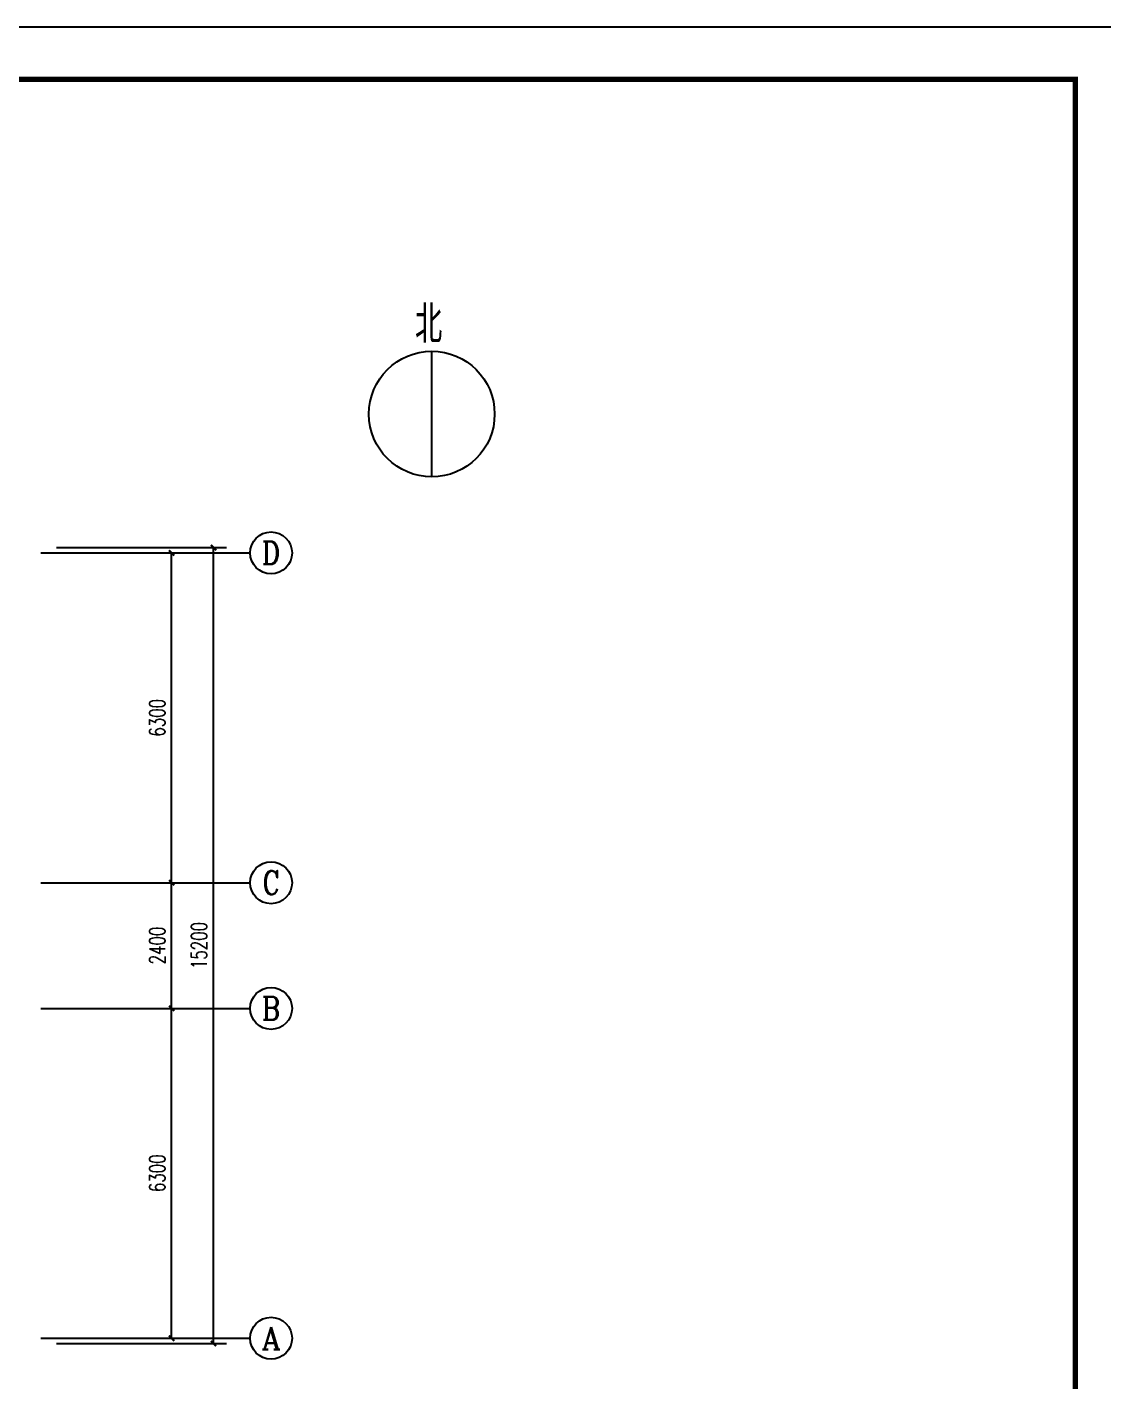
# Model space of a CAD drawing. Extents: x 6250600 to 6678662, y -692028 to -290561.
# Drawn here: x 6370097 to 6390645, y -404482 to -378624 of the extents above; entities that cross this region are included whole.
import ezdxf
from ezdxf.enums import TextEntityAlignment as Align

# ---------------------------------------------------------------- set-up
doc = ezdxf.new("R2010")
doc.units = 0
doc.header["$LTSCALE"] = 1000
doc.header["$MEASUREMENT"] = 0
doc.layers.get('0').update_dxf_attribs({"linetype": 'CONTINUOUS'})
doc.layers.get('Defpoints').update_dxf_attribs({"linetype": 'CONTINUOUS'})
for name, color, linetype in [('AXIS_TEXT', 7, 'CONTINUOUS'), ('PUB_TITLE', 4, 'CONTINUOUS'), ('建筑底图', 251, 'CONTINUOUS')]:
    doc.layers.add(name, color=color, linetype=linetype)
doc.styles.add('_TCH_AXIS', font='COMPLEX', dxfattribs={"bigfont": 'GBCBIG'})
doc.styles.add('_TCH_DIM', font='SIMPLEX', dxfattribs={"bigfont": 'GBCBIG'})
doc.styles.add('_TCH_DIM_T3', font='SIMPLEX', dxfattribs={"width": 0.705882, "bigfont": 'GBCBIG'})
doc.styles.add('COMPLEX', font='COMPLEX')
doc.dimstyles.new('_TCH_ARCH&&100', dxfattribs={"dimtxt": 297.5, "dimasz": 100, "dimexe": 250, "dimexo": 300, "dimgap": 126.25, "dimtad": 1, "dimdec": 0, "dimzin": 0, "dimdsep": 46, "dimtxsty": '_TCH_DIM_T3', "dimblk": 'ARCHTICK', "dimcen": 0.09, "dimclrt": 7, "dimazin": 2, "dimtfac": 1, "dimtdec": 0, "dimtix": 1, "dimtmove": 2, "dimatfit": 3, "dimfxl": 0, "dimtolj": 1, "dimtzin": 0, "dimarcsym": 0})

# ---------------------------------------------------------------- blocks, each defined once
blk = doc.blocks.new('_ArchTick')
at = {"color": 0, "linetype": 'ByBlock', "const_width": 0.4}
blk.add_lwpolyline([(-0.5, -0.5), (0.5, 0.5)], dxfattribs=at)
blk = doc.blocks.new('*D292')
at = {"layer": 'Defpoints', "color": 0, "transparency": 16777216}
for p in [(6370358, -388566), (6373658, -388566), (6370358, -403766)]:
    blk.add_point(p, dxfattribs=at)
at = {"layer": '建筑底图', "color": 0, "lineweight": -2, "transparency": 16777216}
for p, q in [((6370658, -388566), (6373908, -388566)), ((6373658, -403766), (6373658, -388566)), ((6370658, -403766), (6373908, -403766))]:
    blk.add_line(p, q, dxfattribs=at)
at = {"layer": '建筑底图', "color": 0, "lineweight": -2, "transparency": 16777216, "xscale": 100, "yscale": 100, "zscale": 100}
for p, rotation in [((6373658, -388566), 90), ((6373658, -403766), 270)]:
    blk.add_blockref('_ArchTick', p, dxfattribs=dict(at, rotation=rotation))
at = {"layer": '建筑底图', "color": 7, "transparency": 16777216, "insert": (6373383, -396166), "char_height": 297.5, "attachment_point": 5, "rotation": 90, "style": '_TCH_DIM_T3'}
blk.add_mtext('\\A1;15200', dxfattribs=at)
blk = doc.blocks.new('*D293')
at = {"layer": 'Defpoints', "color": 0, "transparency": 16777216}
for p in [(6370358, -397366), (6372858, -397366), (6370358, -403666)]:
    blk.add_point(p, dxfattribs=at)
at = {"layer": '建筑底图', "color": 0, "lineweight": -2, "transparency": 16777216}
for p, q in [((6370658, -397366), (6373108, -397366)), ((6372858, -403666), (6372858, -397366)), ((6370658, -403666), (6373108, -403666))]:
    blk.add_line(p, q, dxfattribs=at)
at = {"layer": '建筑底图', "color": 0, "lineweight": -2, "transparency": 16777216, "xscale": 100, "yscale": 100, "zscale": 100}
for p, rotation in [((6372858, -397366), 90), ((6372858, -403666), 270)]:
    blk.add_blockref('_ArchTick', p, dxfattribs=dict(at, rotation=rotation))
at = {"layer": '建筑底图', "color": 7, "transparency": 16777216, "insert": (6372583, -400516), "char_height": 297.5, "attachment_point": 5, "rotation": 90, "style": '_TCH_DIM_T3'}
blk.add_mtext('\\A1;6300', dxfattribs=at)
blk = doc.blocks.new('*D294')
at = {"layer": 'Defpoints', "color": 0, "transparency": 16777216}
for p in [(6370358, -394966), (6372858, -394966), (6370358, -397366)]:
    blk.add_point(p, dxfattribs=at)
at = {"layer": '建筑底图', "color": 0, "lineweight": -2, "transparency": 16777216}
for p, q in [((6370658, -394966), (6373108, -394966)), ((6372858, -397366), (6372858, -394966)), ((6370658, -397366), (6373108, -397366))]:
    blk.add_line(p, q, dxfattribs=at)
at = {"layer": '建筑底图', "color": 0, "lineweight": -2, "transparency": 16777216, "xscale": 100, "yscale": 100, "zscale": 100}
for p, rotation in [((6372858, -394966), 90), ((6372858, -397366), 270)]:
    blk.add_blockref('_ArchTick', p, dxfattribs=dict(at, rotation=rotation))
at = {"layer": '建筑底图', "color": 7, "transparency": 16777216, "insert": (6372583, -396166), "char_height": 297.5, "attachment_point": 5, "rotation": 90, "style": '_TCH_DIM_T3'}
blk.add_mtext('\\A1;2400', dxfattribs=at)
blk = doc.blocks.new('*D295')
at = {"layer": 'Defpoints', "color": 0, "transparency": 16777216}
for p in [(6370358, -388666), (6372858, -388666), (6370358, -394966)]:
    blk.add_point(p, dxfattribs=at)
at = {"layer": '建筑底图', "color": 0, "lineweight": -2, "transparency": 16777216}
for p, q in [((6370658, -388666), (6373108, -388666)), ((6372858, -394966), (6372858, -388666)), ((6370658, -394966), (6373108, -394966))]:
    blk.add_line(p, q, dxfattribs=at)
at = {"layer": '建筑底图', "color": 0, "lineweight": -2, "transparency": 16777216, "xscale": 100, "yscale": 100, "zscale": 100}
for p, rotation in [((6372858, -388666), 90), ((6372858, -394966), 270)]:
    blk.add_blockref('_ArchTick', p, dxfattribs=dict(at, rotation=rotation))
at = {"layer": '建筑底图', "color": 7, "transparency": 16777216, "insert": (6372583, -391816), "char_height": 297.5, "attachment_point": 5, "rotation": 90, "style": '_TCH_DIM_T3'}
blk.add_mtext('\\A1;6300', dxfattribs=at)
blk = doc.blocks.new('_AXISO')
blk.add_circle((0, 0), 0.5)
at = {"layer": 'AXIS_TEXT', "style": 'COMPLEX', "width": 1.041667}
blk.add_attdef('A', text='', height=0.56, dxfattribs=at).set_placement((-0.25, -0.28), (0.25, -0.28), align=Align.FIT)

msp = doc.modelspace()

# ---------------------------------------------------------------- linework, layer by layer
at = {"layer": 'PUB_TITLE', "color": 4}
msp.add_lwpolyline([(6331719.6, -420623.5), (6391119.6, -420623.5), (6391119.6, -378623.5), (6331719.6, -378623.5)], close=True, dxfattribs=at)
at = {"layer": 'PUB_TITLE', "color": 4, "const_width": 100}
msp.add_lwpolyline([(6334219.6, -419623.5), (6390119.6, -419623.5), (6390119.6, -379623.5), (6334219.6, -379623.5)], close=True, dxfattribs=at)
at = {"layer": '建筑底图'}
for p, q in [((6370358.1, -388666.4), (6374358.1, -388666.4)), ((6370358.1, -394966.4), (6374358.1, -394966.4)), ((6370358.1, -397366.4), (6374358.1, -397366.4)), ((6370358.1, -403666.4), (6374358.1, -403666.4))]:
    msp.add_line(p, q, dxfattribs=at)
msp.add_lwpolyline([(6377827.3, -387215.3), (6377827.3, -384815.3)], dxfattribs=at)
msp.add_circle((6377827.3, -386015.3), 1200, dxfattribs=at)

# ---------------------------------------------------------------- block references
ref = msp.add_blockref('_AXISO', (6374758.1, -388666.4), dxfattribs=dict(at, xscale=800, yscale=800, zscale=800))
ref.add_attrib('A', 'D', dxfattribs={"layer": 'AXIS_TEXT', "color": 0, "height": 435.3, "style": '_TCH_AXIS'}).set_placement((6374581.9, -388884), (6374934.2, -388884), align=Align.FIT)
ref = msp.add_blockref('_AXISO', (6374758.1, -394966.4), dxfattribs=dict(at, xscale=800, yscale=800, zscale=800))
ref.add_attrib('A', 'C', dxfattribs={"layer": 'AXIS_TEXT', "color": 0, "height": 455.7, "style": '_TCH_AXIS'}).set_placement((6374595.3, -395194.2), (6374920.8, -395194.2), align=Align.FIT)
ref = msp.add_blockref('_AXISO', (6374758.1, -397366.4), dxfattribs=dict(at, xscale=800, yscale=800, zscale=800))
ref.add_attrib('A', 'B', dxfattribs={"layer": 'AXIS_TEXT', "color": 0, "height": 435.3, "style": '_TCH_AXIS'}).set_placement((6374581.9, -397584), (6374934.2, -397584), align=Align.FIT)
ref = msp.add_blockref('_AXISO', (6374758.1, -403666.4), dxfattribs=dict(at, xscale=800, yscale=800, zscale=800))
ref.add_attrib('A', 'A', dxfattribs={"layer": 'AXIS_TEXT', "color": 0, "height": 425.2, "style": '_TCH_AXIS'}).set_placement((6374575.8, -403879), (6374940.3, -403879), align=Align.FIT)

# ---------------------------------------------------------------- texts
at = {"layer": '建筑底图', "style": '_TCH_DIM'}
msp.add_text('北', height=723.4, dxfattribs=at).set_placement((6377506, -384661.6))

# ---------------------------------------------------------------- dimensions: what is measured, and where the dimension line sits
at = {"layer": '建筑底图'}
for p1, p2, distance, picture, middle in [((6370358.1, -403766.4), (6370358.1, -388566.4), -3300, '*D292', (6373383.1, -396166.4)), ((6370358.1, -394966.4), (6370358.1, -388666.4), -2500, '*D295', (6372583.1, -391816.4)), ((6370358.1, -397366.4), (6370358.1, -394966.4), -2500, '*D294', (6372583.1, -396166.4)), ((6370358.1, -403666.4), (6370358.1, -397366.4), -2500, '*D293', (6372583.1, -400516.4))]:
    dim = msp.add_aligned_dim(p1=p1, p2=p2, distance=distance, dimstyle='_TCH_ARCH&&100', dxfattribs=at)
    dim.commit()
    dim.dimension.update_dxf_attribs({"geometry": picture, "text_midpoint": middle})

doc.saveas('drawing.dxf')
